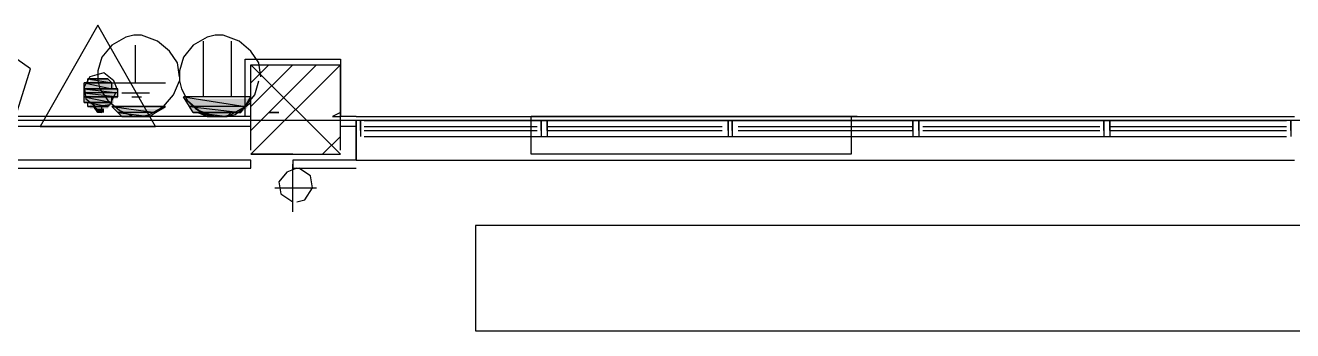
# Model space of a CAD drawing. Header units: millimetres. Extents: x 5 to 415, y 48 to 251.
# Drawn here: x 352.45 to 363.7, y 69.81 to 72.53 of the extents above; entities that cross this region are included whole.
import ezdxf

# ---------------------------------------------------------------- set-up
doc = ezdxf.new("R2010")
doc.units = ezdxf.units.MM
doc.layers.add('H', color=7, linetype='Continuous')
doc.layers.add('P', color=7, linetype='Continuous')

msp = doc.modelspace()

# ---------------------------------------------------------------- hatches: boundary and pattern name
at = {"layer": 'H', "linetype": 'Continuous'}
for points in [[(352.972, 71.967), (352.972, 72.002), (353.236, 72.002), (353.236, 71.967), (352.972, 71.967)], [(353.025, 72.002), (353.025, 72.055), (353.183, 72.055), (353.236, 72.002), (353.025, 72.002)], [(352.972, 71.931), (352.972, 71.967), (353.272, 71.967), (353.272, 71.931), (352.972, 71.931)], [(352.972, 71.878), (352.972, 71.931), (353.272, 71.931), (353.272, 71.878), (352.972, 71.878)], [(352.972, 71.843), (352.972, 71.878), (353.236, 71.878), (353.236, 71.843), (352.972, 71.843)], [(353.907, 71.79), (353.871, 71.878), (354.453, 71.878), (354.418, 71.79), (353.907, 71.79)], [(353.025, 71.79), (353.025, 71.843), (353.236, 71.843), (353.183, 71.79), (353.025, 71.79)], [(353.095, 71.755), (353.06, 71.79), (353.148, 71.79), (353.148, 71.755), (353.095, 71.755)], [(353.272, 71.755), (353.236, 71.79), (353.695, 71.79), (353.607, 71.755), (353.272, 71.755)], [(353.307, 71.72), (353.272, 71.755), (353.607, 71.755), (353.572, 71.72), (353.307, 71.72)], [(353.942, 71.755), (353.907, 71.79), (354.418, 71.79), (354.365, 71.755), (353.942, 71.755)], [(354.083, 71.72), (353.995, 71.755), (354.295, 71.755), (354.242, 71.72), (354.083, 71.72)]]:
    msp.add_hatch(color=256, dxfattribs=at).paths.add_polyline_path(points)

# ---------------------------------------------------------------- linework, layer by layer
at = {"layer": 'P'}
for points in [[(353.095, 72.531), (352.584, 71.632)], [(353.607, 71.632), (353.095, 72.531)], [(352.496, 72.143), (352.072, 72.443)], [(353.342, 72.425), (353.219, 72.355)], [(353.413, 72.443), (353.342, 72.425)], [(353.483, 72.443), (353.413, 72.443)], [(353.624, 72.39), (353.483, 72.443)], [(354.065, 72.425), (353.942, 72.355)], [(354.065, 72.425), (353.942, 72.355)], [(354.136, 72.443), (354.065, 72.425)], [(354.136, 72.443), (354.065, 72.425)], [(354.207, 72.443), (354.136, 72.443)], [(354.207, 72.443), (354.136, 72.443)], [(354.348, 72.39), (354.207, 72.443)], [(354.348, 72.39), (354.207, 72.443)], [(353.219, 72.355), (353.131, 72.249)], [(353.43, 72.02), (353.43, 72.355)], [(353.73, 72.302), (353.624, 72.39)], [(353.942, 72.355), (353.854, 72.249)], [(353.942, 72.355), (353.854, 72.249)], [(354.03, 72.39), (354.03, 71.896)], [(354.277, 72.39), (354.277, 71.896)], [(354.453, 72.302), (354.348, 72.39)], [(354.453, 72.302), (354.348, 72.39)], [(353.131, 72.249), (353.095, 72.125)], [(353.801, 72.196), (353.73, 72.302)], [(353.818, 72.073), (353.801, 72.196)], [(353.854, 72.249), (353.818, 72.125)], [(353.854, 72.249), (353.818, 72.125)], [(354.401, 71.72), (354.401, 72.231)], [(354.401, 72.231), (355.247, 72.231)], [(354.524, 72.196), (354.453, 72.302)], [(354.524, 72.196), (354.453, 72.302)], [(354.542, 72.073), (354.524, 72.196)], [(354.542, 72.073), (354.524, 72.196)], [(355.247, 72.231), (355.247, 71.72)], [(352.337, 71.632), (352.496, 72.143)], [(353.148, 72.108), (353.025, 72.073)], [(353.095, 72.125), (353.095, 72.037)], [(353.236, 72.037), (353.148, 72.108)], [(353.818, 72.125), (353.818, 72.037)], [(353.818, 72.125), (353.818, 72.037)], [(354.453, 72.02), (354.612, 72.178)], [(354.453, 71.808), (354.824, 72.178)], [(354.453, 71.596), (355.036, 72.178)], [(354.453, 71.385), (355.247, 72.178)], [(354.453, 72.178), (355.247, 72.178)], [(354.453, 71.42), (354.453, 72.178)], [(355.247, 72.178), (354.453, 71.385)], [(354.453, 72.178), (355.247, 71.385)], [(355.247, 71.42), (355.247, 72.178)], [(353.025, 72.073), (352.972, 71.984)], [(353.007, 72.02), (352.972, 72.02)], [(352.972, 72.02), (353.219, 72.02)], [(353.219, 72.02), (352.972, 72.02)], [(352.972, 72.02), (353.219, 71.967)], [(352.972, 72.02), (353.219, 71.967)], [(352.972, 71.967), (352.972, 72.02)], [(352.972, 71.984), (352.989, 71.878)], [(353.183, 72.055), (353.007, 72.055)], [(353.007, 72.055), (353.06, 72.055)], [(353.183, 72.055), (353.007, 72.055)], [(353.007, 72.055), (353.219, 72.02)], [(353.007, 72.055), (353.219, 72.02)], [(353.007, 72.02), (353.007, 72.055)], [(353.219, 72.02), (353.007, 72.02)], [(353.219, 72.02), (353.007, 72.02)], [(353.007, 72.02), (353.219, 72.02)], [(353.219, 72.02), (353.007, 72.02)], [(353.095, 72.055), (353.06, 72.055)], [(353.06, 72.055), (353.095, 72.055)], [(353.183, 72.055), (353.06, 72.055)], [(353.06, 72.055), (353.183, 72.055)], [(353.183, 72.055), (353.06, 72.055)], [(353.06, 72.055), (353.131, 72.055)], [(353.183, 72.055), (353.06, 72.055)], [(353.06, 72.055), (353.183, 72.055)], [(353.06, 72.055), (353.183, 72.055)], [(353.095, 72.037), (353.113, 71.967)], [(353.131, 72.055), (353.131, 72.055)], [(353.131, 72.055), (353.131, 72.055)], [(353.131, 72.055), (353.183, 72.055)], [(353.183, 72.055), (353.183, 72.055)], [(353.219, 72.02), (353.183, 72.055)], [(353.219, 72.02), (353.219, 72.02)], [(353.219, 71.967), (353.219, 72.02)], [(353.219, 72.02), (353.695, 72.02)], [(353.272, 71.949), (353.236, 72.037)], [(353.766, 71.914), (353.818, 72.037)], [(353.818, 72.037), (353.836, 71.967)], [(353.818, 72.037), (353.836, 71.967)], [(354.489, 71.914), (354.524, 72.037)], [(354.489, 71.914), (354.524, 72.037)], [(353.219, 71.967), (352.972, 71.967)], [(353.272, 71.967), (352.972, 71.967)], [(352.972, 71.967), (353.272, 71.967)], [(353.272, 71.967), (352.972, 71.967)], [(352.972, 71.967), (353.219, 71.967)], [(353.272, 71.967), (352.972, 71.967)], [(352.972, 71.967), (353.272, 71.931)], [(352.972, 71.967), (353.272, 71.931)], [(352.972, 71.931), (352.972, 71.967)], [(353.272, 71.931), (352.972, 71.931)], [(353.272, 71.931), (352.972, 71.931)], [(352.972, 71.931), (353.272, 71.896)], [(352.972, 71.931), (353.272, 71.896)], [(352.972, 71.896), (352.972, 71.931)], [(353.272, 71.896), (352.972, 71.896)], [(353.219, 71.896), (352.972, 71.896)], [(352.972, 71.896), (353.219, 71.896)], [(353.219, 71.896), (352.972, 71.896)], [(352.972, 71.896), (353.272, 71.896)], [(353.219, 71.896), (352.972, 71.896)], [(352.972, 71.896), (353.219, 71.843)], [(352.972, 71.896), (353.219, 71.843)], [(352.972, 71.843), (352.972, 71.896)], [(352.989, 71.878), (353.078, 71.808)], [(353.113, 71.967), (353.183, 71.861)], [(353.183, 71.861), (353.289, 71.773)], [(353.201, 71.826), (353.254, 71.931)], [(353.219, 71.967), (353.272, 71.967)], [(353.272, 71.896), (353.219, 71.896)], [(353.219, 71.843), (353.219, 71.896)], [(353.272, 71.931), (353.272, 71.967)], [(353.272, 71.896), (353.272, 71.931)], [(353.307, 71.931), (353.554, 71.931)], [(353.395, 71.896), (353.483, 71.896)], [(353.677, 71.808), (353.766, 71.914)], [(353.836, 71.967), (353.889, 71.861)], [(353.836, 71.967), (353.889, 71.861)], [(354.453, 71.896), (353.854, 71.896)], [(353.854, 71.896), (354.401, 71.808)], [(353.854, 71.896), (354.401, 71.808)], [(353.907, 71.808), (353.854, 71.896)], [(354.453, 71.896), (353.854, 71.896)], [(353.871, 71.878), (353.96, 71.79)], [(353.889, 71.861), (353.995, 71.773)], [(353.889, 71.861), (353.995, 71.773)], [(354.401, 71.808), (354.489, 71.914)], [(354.401, 71.808), (354.489, 71.914)], [(354.401, 71.808), (354.453, 71.896)], [(353.219, 71.843), (352.972, 71.843)], [(353.219, 71.843), (352.972, 71.843)], [(352.972, 71.843), (353.007, 71.843)], [(352.972, 71.843), (353.219, 71.843)], [(353.219, 71.843), (352.972, 71.843)], [(353.007, 71.843), (353.219, 71.843)], [(353.219, 71.843), (353.007, 71.843)], [(353.007, 71.843), (353.183, 71.808)], [(353.007, 71.843), (353.183, 71.808)], [(353.007, 71.808), (353.007, 71.843)], [(353.183, 71.808), (353.007, 71.808)], [(353.183, 71.808), (353.007, 71.808)], [(353.007, 71.808), (353.06, 71.808)], [(353.007, 71.808), (353.183, 71.808)], [(353.183, 71.808), (353.007, 71.808)], [(353.06, 71.808), (353.183, 71.808)], [(353.131, 71.808), (353.06, 71.808)], [(353.06, 71.808), (353.131, 71.808)], [(353.131, 71.808), (353.06, 71.808)], [(353.06, 71.808), (353.183, 71.808)], [(353.131, 71.808), (353.06, 71.808)], [(353.06, 71.808), (353.131, 71.755)], [(353.06, 71.808), (353.131, 71.755)], [(353.095, 71.755), (353.06, 71.808)], [(353.078, 71.808), (353.201, 71.826)], [(353.131, 71.755), (353.095, 71.755)], [(353.183, 71.808), (353.131, 71.808)], [(353.131, 71.755), (353.131, 71.808)], [(353.183, 71.808), (353.219, 71.843)], [(353.183, 71.808), (353.183, 71.808)], [(353.219, 71.843), (353.219, 71.843)], [(353.219, 71.808), (353.695, 71.808)], [(353.695, 71.808), (353.219, 71.808)], [(353.219, 71.808), (353.607, 71.755)], [(353.219, 71.808), (353.607, 71.755)], [(353.272, 71.755), (353.219, 71.808)], [(353.607, 71.755), (353.272, 71.755)], [(353.607, 71.755), (353.272, 71.755)], [(353.272, 71.755), (353.554, 71.72)], [(353.272, 71.755), (353.554, 71.72)], [(353.307, 71.72), (353.272, 71.755)], [(353.289, 71.773), (353.413, 71.72)], [(353.554, 71.737), (353.677, 71.808)], [(353.554, 71.72), (353.607, 71.755)], [(353.607, 71.755), (353.695, 71.808)], [(354.401, 71.808), (353.907, 71.808)], [(354.401, 71.808), (353.907, 71.808)], [(353.907, 71.808), (354.365, 71.755)], [(353.907, 71.808), (354.365, 71.755)], [(353.942, 71.755), (353.907, 71.808)], [(354.365, 71.755), (353.942, 71.755)], [(354.365, 71.755), (353.942, 71.755)], [(353.942, 71.755), (354.277, 71.755)], [(353.942, 71.755), (354.277, 71.755)], [(353.977, 71.755), (353.942, 71.755)], [(353.96, 71.79), (354.048, 71.737)], [(354.277, 71.755), (353.977, 71.755)], [(354.277, 71.755), (353.977, 71.755)], [(353.977, 71.755), (354.242, 71.72)], [(353.977, 71.755), (354.242, 71.72)], [(354.065, 71.72), (353.977, 71.755)], [(353.995, 71.773), (354.136, 71.72)], [(353.995, 71.773), (354.136, 71.72)], [(354.242, 71.72), (354.277, 71.755)], [(354.277, 71.737), (354.401, 71.808)], [(354.277, 71.737), (354.401, 71.808)], [(354.277, 71.755), (354.365, 71.755)], [(354.312, 71.737), (354.383, 71.79)], [(354.365, 71.755), (354.401, 71.808)], [(354.383, 71.79), (354.453, 71.843)], [(354.7, 71.755), (354.612, 71.755)], [(354.612, 71.755), (354.7, 71.755)], [(355.247, 71.755), (355.177, 71.72)], [(393.982, 71.684), (38.858, 71.684)], [(354.453, 71.632), (351.437, 71.632)], [(354.453, 71.72), (351.49, 71.72)], [(352.584, 71.632), (353.607, 71.632)], [(353.554, 71.72), (353.307, 71.72)], [(353.307, 71.72), (353.395, 71.72)], [(353.519, 71.72), (353.307, 71.72)], [(353.307, 71.72), (353.554, 71.72)], [(353.519, 71.72), (353.307, 71.72)], [(353.395, 71.72), (353.519, 71.72)], [(353.395, 71.72), (353.519, 71.72)], [(353.43, 71.72), (353.395, 71.72)], [(353.413, 71.72), (353.483, 71.72)], [(353.519, 71.72), (353.43, 71.72)], [(353.483, 71.72), (353.554, 71.737)], [(353.554, 71.72), (353.519, 71.72)], [(354.048, 71.737), (354.136, 71.72)], [(354.242, 71.72), (354.065, 71.72)], [(354.242, 71.72), (354.065, 71.72)], [(354.065, 71.72), (354.189, 71.72)], [(354.065, 71.72), (354.189, 71.72)], [(354.118, 71.72), (354.065, 71.72)], [(354.189, 71.72), (354.118, 71.72)], [(354.136, 71.72), (354.207, 71.72)], [(354.136, 71.72), (354.207, 71.72)], [(354.136, 71.72), (354.224, 71.72)], [(354.189, 71.72), (354.242, 71.72)], [(354.207, 71.72), (354.277, 71.737)], [(354.207, 71.72), (354.277, 71.737)], [(354.224, 71.72), (354.312, 71.737)], [(355.177, 71.72), (355.247, 71.72)], [(355.388, 71.72), (355.247, 71.72)], [(355.388, 71.632), (355.247, 71.632)], [(355.388, 71.72), (363.714, 71.72)], [(363.714, 71.684), (355.388, 71.684)], [(355.388, 71.684), (355.388, 71.332)], [(355.388, 71.332), (355.388, 71.684)], [(355.424, 71.684), (355.424, 71.543)], [(355.424, 71.684), (355.424, 71.543)], [(355.424, 71.596), (355.424, 71.684)], [(355.459, 71.684), (363.643, 71.684)], [(355.459, 71.632), (356.993, 71.632)], [(355.459, 71.632), (356.993, 71.632)], [(359.833, 71.72), (356.941, 71.72)], [(359.833, 71.72), (356.941, 71.72)], [(356.941, 71.385), (356.941, 71.72)], [(357.082, 71.684), (356.993, 71.684)], [(357.029, 71.684), (357.029, 71.543)], [(357.029, 71.596), (357.029, 71.684)], [(357.082, 71.684), (357.082, 71.543)], [(357.082, 71.596), (357.082, 71.684)], [(357.082, 71.684), (358.634, 71.684)], [(357.082, 71.632), (358.634, 71.632)], [(357.082, 71.632), (358.634, 71.632)], [(358.775, 71.684), (358.634, 71.684)], [(358.687, 71.684), (358.687, 71.543)], [(358.687, 71.596), (358.687, 71.684)], [(358.722, 71.684), (358.722, 71.543)], [(358.722, 71.596), (358.722, 71.684)], [(358.775, 71.684), (360.327, 71.684)], [(358.775, 71.632), (360.327, 71.632)], [(358.775, 71.632), (360.327, 71.632)], [(359.78, 71.72), (359.78, 71.385)], [(360.327, 71.684), (360.327, 71.543)], [(360.327, 71.596), (360.327, 71.684)], [(360.415, 71.684), (360.327, 71.684)], [(360.38, 71.684), (360.38, 71.543)], [(360.38, 71.596), (360.38, 71.684)], [(360.415, 71.684), (361.985, 71.684)], [(360.415, 71.632), (361.985, 71.632)], [(360.415, 71.632), (361.985, 71.632)], [(362.073, 71.684), (361.985, 71.684)], [(362.021, 71.684), (362.021, 71.543)], [(362.021, 71.596), (362.021, 71.684)], [(362.073, 71.684), (362.073, 71.543)], [(362.073, 71.596), (362.073, 71.684)], [(362.073, 71.632), (363.643, 71.632)], [(362.073, 71.632), (363.643, 71.632)], [(363.679, 71.684), (363.679, 71.543)], [(363.679, 71.596), (363.679, 71.684)], [(355.088, 71.385), (355.247, 71.543)], [(355.459, 71.596), (356.993, 71.596)], [(355.459, 71.596), (356.993, 71.596)], [(355.459, 71.596), (356.993, 71.596)], [(355.459, 71.596), (356.993, 71.596)], [(355.459, 71.543), (363.643, 71.543)], [(356.993, 71.543), (357.082, 71.543)], [(357.082, 71.596), (358.634, 71.596)], [(357.082, 71.596), (358.634, 71.596)], [(357.082, 71.596), (358.634, 71.596)], [(357.082, 71.596), (358.634, 71.596)], [(358.634, 71.543), (358.775, 71.543)], [(358.775, 71.596), (360.327, 71.596)], [(358.775, 71.596), (360.327, 71.596)], [(358.775, 71.596), (360.327, 71.596)], [(358.775, 71.596), (360.327, 71.596)], [(360.327, 71.543), (360.415, 71.543)], [(360.415, 71.596), (361.985, 71.596)], [(360.415, 71.596), (361.985, 71.596)], [(360.415, 71.596), (361.985, 71.596)], [(360.415, 71.596), (361.985, 71.596)], [(361.985, 71.543), (362.073, 71.543)], [(362.073, 71.596), (363.643, 71.596)], [(362.073, 71.596), (363.643, 71.596)], [(362.073, 71.596), (363.643, 71.596)], [(362.073, 71.596), (363.643, 71.596)], [(354.453, 71.332), (351.437, 71.332)], [(354.824, 71.385), (354.453, 71.385)], [(354.453, 71.385), (355.247, 71.385)], [(354.453, 71.261), (354.453, 71.332)], [(354.824, 71.332), (354.824, 71.261)], [(355.388, 71.332), (354.824, 71.332)], [(354.824, 70.873), (354.824, 71.296)], [(355.388, 71.332), (363.714, 71.332)], [(359.78, 71.385), (356.941, 71.385)], [(351.49, 71.261), (354.453, 71.261)], [(354.771, 71.226), (354.7, 71.138)], [(354.859, 71.261), (354.771, 71.226)], [(354.824, 71.261), (355.388, 71.261)], [(354.983, 71.191), (354.877, 71.261)], [(355, 71.085), (354.983, 71.191)], [(354.665, 71.085), (355.036, 71.085)], [(354.7, 71.138), (354.718, 71.032)], [(354.93, 70.979), (355, 71.085)], [(354.718, 71.032), (354.824, 70.961)], [(354.859, 70.961), (354.93, 70.979)], [(366.219, 70.75), (356.447, 70.75)], [(356.447, 70.75), (356.447, 69.815)], [(356.447, 69.815), (366.219, 69.815)]]:
    msp.add_lwpolyline(points, dxfattribs=at)

doc.saveas('drawing.dxf')
